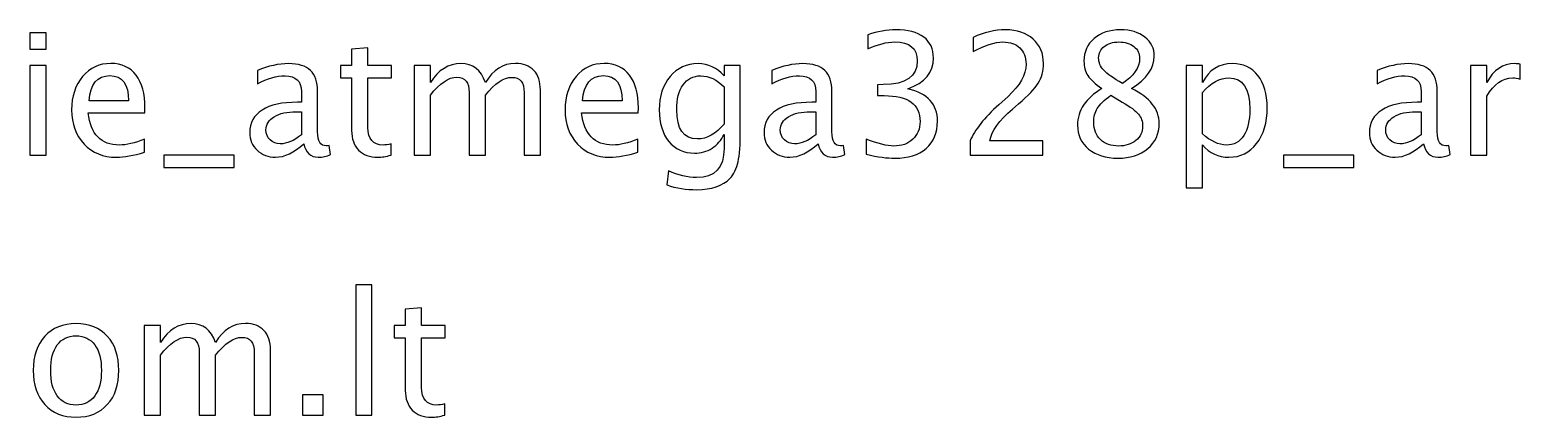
# Model space of a CAD drawing. Header units: centimetres. Extents: x -23.1 to 23.1, y -2.2 to 14.1.
# Drawn here: x 0.95 to 12.14, y 11.2 to 14.11 of the extents above; entities that cross this region are included whole.
import ezdxf

# ---------------------------------------------------------------- set-up
doc = ezdxf.new("R2010")
doc.units = ezdxf.units.CM
doc.header["$MEASUREMENT"] = 0
doc.layers.add('Layer 1', color=7, linetype='Continuous')

msp = doc.modelspace()

# ---------------------------------------------------------------- linework, layer by layer
at = {"layer": 'Layer 1'}
for points, knots in [([(7.22673, 13.17679), (7.22673, 13.17679), (7.22673, 13.29109), (7.22673, 13.29109), (7.22673, 13.29109), (7.31394, 13.25638), (7.38231, 13.23902), (7.43247, 13.23902), (7.43247, 13.23902), (7.49153, 13.23902), (7.53915, 13.25595), (7.57577, 13.29003), (7.57577, 13.29003), (7.61239, 13.32411), (7.63059, 13.36856), (7.63059, 13.42317), (7.63059, 13.42317), (7.63059, 13.55271), (7.54042, 13.61748), (7.36008, 13.61748), (7.36008, 13.61748), (7.36008, 13.61748), (7.31182, 13.61748), (7.31182, 13.61748), (7.31182, 13.61748), (7.31182, 13.61748), (7.31182, 13.6994), (7.31182, 13.6994), (7.31182, 13.6994), (7.31182, 13.6994), (7.35458, 13.70003), (7.35458, 13.70003), (7.35458, 13.70003), (7.52412, 13.70003), (7.609, 13.75972), (7.609, 13.87931), (7.609, 13.87931), (7.609, 13.97308), (7.5527, 14.02007), (7.4403, 14.02007), (7.4403, 14.02007), (7.37998, 14.02007), (7.31309, 14.00271), (7.23943, 13.968), (7.23943, 13.968), (7.23943, 13.968), (7.23943, 14.07468), (7.23943, 14.07468), (7.23943, 14.07468), (7.31161, 14.09923), (7.38125, 14.11151), (7.44813, 14.11151), (7.44813, 14.11151), (7.53915, 14.11151), (7.60921, 14.09331), (7.6579, 14.0569), (7.6579, 14.0569), (7.70658, 14.02071), (7.73092, 13.968), (7.73092, 13.899), (7.73092, 13.899), (7.73092, 13.79126), (7.66721, 13.71442), (7.53957, 13.6687), (7.53957, 13.6687), (7.68753, 13.6342), (7.7614, 13.55313), (7.7614, 13.42508), (7.7614, 13.42508), (7.7614, 13.33872), (7.73283, 13.27077), (7.67589, 13.22145), (7.67589, 13.22145), (7.61895, 13.17213), (7.54063, 13.14758), (7.44115, 13.14758), (7.44115, 13.14758), (7.38442, 13.14758), (7.31309, 13.15732), (7.22673, 13.17679)], [0, 0, 0, 0, 0.04761905, 0.04761905, 0.04761905, 0.04761905, 0.0952381, 0.0952381, 0.0952381, 0.0952381, 0.14285714, 0.14285714, 0.14285714, 0.14285714, 0.19047619, 0.19047619, 0.19047619, 0.19047619, 0.23809524, 0.23809524, 0.23809524, 0.23809524, 0.28571429, 0.28571429, 0.28571429, 0.28571429, 0.33333333, 0.33333333, 0.33333333, 0.33333333, 0.38095238, 0.38095238, 0.38095238, 0.38095238, 0.42857143, 0.42857143, 0.42857143, 0.42857143, 0.47619048, 0.47619048, 0.47619048, 0.47619048, 0.52380952, 0.52380952, 0.52380952, 0.52380952, 0.57142857, 0.57142857, 0.57142857, 0.57142857, 0.61904762, 0.61904762, 0.61904762, 0.61904762, 0.66666667, 0.66666667, 0.66666667, 0.66666667, 0.71428571, 0.71428571, 0.71428571, 0.71428571, 0.76190476, 0.76190476, 0.76190476, 0.76190476, 0.80952381, 0.80952381, 0.80952381, 0.80952381, 0.85714286, 0.85714286, 0.85714286, 0.85714286, 0.9047619, 0.9047619, 0.9047619, 0.9047619, 1, 1, 1, 1]), ([(8.00566, 13.17044), (8.00566, 13.17044), (8.00566, 13.27712), (8.00566, 13.27712), (8.00566, 13.27712), (8.04122, 13.36031), (8.11298, 13.45111), (8.22114, 13.54911), (8.22114, 13.54911), (8.22114, 13.54911), (8.29099, 13.61177), (8.29099, 13.61177), (8.29099, 13.61177), (8.38095, 13.69347), (8.42603, 13.77433), (8.42603, 13.85476), (8.42603, 13.85476), (8.42603, 13.90619), (8.41058, 13.94641), (8.37989, 13.97583), (8.37989, 13.97583), (8.3492, 14.00525), (8.30665, 14.02007), (8.25268, 14.02007), (8.25268, 14.02007), (8.1896, 14.02007), (8.11488, 13.99594), (8.02852, 13.94768), (8.02852, 13.94768), (8.02852, 13.94768), (8.02852, 14.05436), (8.02852, 14.05436), (8.02852, 14.05436), (8.11001, 14.09246), (8.19108, 14.11151), (8.27194, 14.11151), (8.27194, 14.11151), (8.35787, 14.11151), (8.42688, 14.08844), (8.47895, 14.04208), (8.47895, 14.04208), (8.53081, 13.99573), (8.55684, 13.93435), (8.55684, 13.85772), (8.55684, 13.85772), (8.55684, 13.80269), (8.54372, 13.75379), (8.51747, 13.71125), (8.51747, 13.71125), (8.49101, 13.66849), (8.44212, 13.61685), (8.37036, 13.55589), (8.37036, 13.55589), (8.37036, 13.55589), (8.32316, 13.51567), (8.32316, 13.51567), (8.32316, 13.51567), (8.22495, 13.43248), (8.16822, 13.3529), (8.15298, 13.27712), (8.15298, 13.27712), (8.15298, 13.27712), (8.55303, 13.27712), (8.55303, 13.27712), (8.55303, 13.27712), (8.55303, 13.27712), (8.55303, 13.17044), (8.55303, 13.17044), (8.55303, 13.17044), (8.55303, 13.17044), (8.00566, 13.17044), (8.00566, 13.17044)], [0, 0, 0, 0, 0.05263158, 0.05263158, 0.05263158, 0.05263158, 0.10526316, 0.10526316, 0.10526316, 0.10526316, 0.15789474, 0.15789474, 0.15789474, 0.15789474, 0.21052632, 0.21052632, 0.21052632, 0.21052632, 0.26315789, 0.26315789, 0.26315789, 0.26315789, 0.31578947, 0.31578947, 0.31578947, 0.31578947, 0.36842105, 0.36842105, 0.36842105, 0.36842105, 0.42105263, 0.42105263, 0.42105263, 0.42105263, 0.47368421, 0.47368421, 0.47368421, 0.47368421, 0.52631579, 0.52631579, 0.52631579, 0.52631579, 0.57894737, 0.57894737, 0.57894737, 0.57894737, 0.63157895, 0.63157895, 0.63157895, 0.63157895, 0.68421053, 0.68421053, 0.68421053, 0.68421053, 0.73684211, 0.73684211, 0.73684211, 0.73684211, 0.78947368, 0.78947368, 0.78947368, 0.78947368, 0.84210526, 0.84210526, 0.84210526, 0.84210526, 0.89473684, 0.89473684, 0.89473684, 0.89473684, 1, 1, 1, 1]), ([(8.99541, 13.67019), (8.94503, 13.70532), (8.9099, 13.73792), (8.89021, 13.76819), (8.89021, 13.76819), (8.87053, 13.79824), (8.86079, 13.83465), (8.86079, 13.8772), (8.86079, 13.8772), (8.86079, 13.94662), (8.88619, 14.00314), (8.93678, 14.04653), (8.93678, 14.04653), (8.98758, 14.08992), (9.05383, 14.11151), (9.13553, 14.11151), (9.13553, 14.11151), (9.21089, 14.11151), (9.27206, 14.0931), (9.31884, 14.05627), (9.31884, 14.05627), (9.36562, 14.01965), (9.38911, 13.97181), (9.38911, 13.91318), (9.38911, 13.91318), (9.38911, 13.82428), (9.33217, 13.74321), (9.21851, 13.67019), (9.21851, 13.67019), (9.35673, 13.60245), (9.42594, 13.51503), (9.42594, 13.40793), (9.42594, 13.40793), (9.42594, 13.33152), (9.39694, 13.26908), (9.33916, 13.22039), (9.33916, 13.22039), (9.28137, 13.17192), (9.20708, 13.14758), (9.11606, 13.14758), (9.11606, 13.14758), (9.02526, 13.14758), (8.95202, 13.17044), (8.89614, 13.21616), (8.89614, 13.21616), (8.84047, 13.26167), (8.81253, 13.32178), (8.81253, 13.39608), (8.81253, 13.39608), (8.81253, 13.50614), (8.87349, 13.59737), (8.99541, 13.67019)], [0, 0, 0, 0, 0.07142857, 0.07142857, 0.07142857, 0.07142857, 0.14285714, 0.14285714, 0.14285714, 0.14285714, 0.21428571, 0.21428571, 0.21428571, 0.21428571, 0.28571429, 0.28571429, 0.28571429, 0.28571429, 0.35714286, 0.35714286, 0.35714286, 0.35714286, 0.42857143, 0.42857143, 0.42857143, 0.42857143, 0.5, 0.5, 0.5, 0.5, 0.57142857, 0.57142857, 0.57142857, 0.57142857, 0.64285714, 0.64285714, 0.64285714, 0.64285714, 0.71428571, 0.71428571, 0.71428571, 0.71428571, 0.78571429, 0.78571429, 0.78571429, 0.78571429, 0.85714286, 0.85714286, 0.85714286, 0.85714286, 1, 1, 1, 1]), ([(0.94679, 13.96673), (0.94679, 13.96673), (0.94679, 14.08865), (0.94679, 14.08865), (0.94679, 14.08865), (0.94679, 14.08865), (1.06871, 14.08865), (1.06871, 14.08865), (1.06871, 14.08865), (1.06871, 14.08865), (1.06871, 13.96673), (1.06871, 13.96673), (1.06871, 13.96673), (1.06871, 13.96673), (0.94679, 13.96673), (0.94679, 13.96673)], [0, 0, 0, 0, 0.2, 0.2, 0.2, 0.2, 0.4, 0.4, 0.4, 0.4, 0.6, 0.6, 0.6, 0.6, 1, 1, 1, 1]), ([(9.15035, 13.7085), (9.23586, 13.76501), (9.27862, 13.82767), (9.27862, 13.89688), (9.27862, 13.89688), (9.27862, 13.93392), (9.26423, 13.96356), (9.23565, 13.9862), (9.23565, 13.9862), (9.20687, 14.00885), (9.1694, 14.02007), (9.12305, 14.02007), (9.12305, 14.02007), (9.07817, 14.02007), (9.04155, 14.00906), (9.0134, 13.98684), (9.0134, 13.98684), (8.98525, 13.96461), (8.97128, 13.93604), (8.97128, 13.90069), (8.97128, 13.90069), (8.97128, 13.8664), (8.98398, 13.8355), (9.00938, 13.80798), (9.00938, 13.80798), (9.03478, 13.78068), (9.08177, 13.74744), (9.15035, 13.7085)], [0, 0, 0, 0, 0.125, 0.125, 0.125, 0.125, 0.25, 0.25, 0.25, 0.25, 0.375, 0.375, 0.375, 0.375, 0.5, 0.5, 0.5, 0.5, 0.625, 0.625, 0.625, 0.625, 0.75, 0.75, 0.75, 0.75, 1, 1, 1, 1]), ([(3.65866, 13.17065), (3.62098, 13.16028), (3.58818, 13.1552), (3.56045, 13.1552), (3.56045, 13.1552), (3.49822, 13.1552), (3.44975, 13.17298), (3.41503, 13.20854), (3.41503, 13.20854), (3.38011, 13.2441), (3.36275, 13.29342), (3.36275, 13.35671), (3.36275, 13.35671), (3.36275, 13.35671), (3.36275, 13.7521), (3.36275, 13.7521), (3.36275, 13.7521), (3.36275, 13.7521), (3.27851, 13.7521), (3.27851, 13.7521), (3.27851, 13.7521), (3.27851, 13.7521), (3.27851, 13.84354), (3.27851, 13.84354), (3.27851, 13.84354), (3.27851, 13.84354), (3.36275, 13.84354), (3.36275, 13.84354), (3.36275, 13.84354), (3.36275, 13.84354), (3.36275, 13.96525), (3.36275, 13.96525), (3.36275, 13.96525), (3.36275, 13.96525), (3.48467, 13.97689), (3.48467, 13.97689), (3.48467, 13.97689), (3.48467, 13.97689), (3.48467, 13.84354), (3.48467, 13.84354), (3.48467, 13.84354), (3.48467, 13.84354), (3.6612, 13.84354), (3.6612, 13.84354), (3.6612, 13.84354), (3.6612, 13.84354), (3.6612, 13.7521), (3.6612, 13.7521), (3.6612, 13.7521), (3.6612, 13.7521), (3.48467, 13.7521), (3.48467, 13.7521), (3.48467, 13.7521), (3.48467, 13.7521), (3.48467, 13.37872), (3.48467, 13.37872), (3.48467, 13.37872), (3.48467, 13.29067), (3.52298, 13.24664), (3.59939, 13.24664), (3.59939, 13.24664), (3.61569, 13.24664), (3.63538, 13.24939), (3.65866, 13.25468), (3.65866, 13.25468), (3.65866, 13.25468), (3.65866, 13.17065), (3.65866, 13.17065)], [0, 0, 0, 0, 0.05555556, 0.05555556, 0.05555556, 0.05555556, 0.11111111, 0.11111111, 0.11111111, 0.11111111, 0.16666667, 0.16666667, 0.16666667, 0.16666667, 0.22222222, 0.22222222, 0.22222222, 0.22222222, 0.27777778, 0.27777778, 0.27777778, 0.27777778, 0.33333333, 0.33333333, 0.33333333, 0.33333333, 0.38888889, 0.38888889, 0.38888889, 0.38888889, 0.44444444, 0.44444444, 0.44444444, 0.44444444, 0.5, 0.5, 0.5, 0.5, 0.55555556, 0.55555556, 0.55555556, 0.55555556, 0.61111111, 0.61111111, 0.61111111, 0.61111111, 0.66666667, 0.66666667, 0.66666667, 0.66666667, 0.72222222, 0.72222222, 0.72222222, 0.72222222, 0.77777778, 0.77777778, 0.77777778, 0.77777778, 0.83333333, 0.83333333, 0.83333333, 0.83333333, 0.88888889, 0.88888889, 0.88888889, 0.88888889, 1, 1, 1, 1]), ([(0.94679, 13.17044), (0.94679, 13.17044), (0.94679, 13.84354), (0.94679, 13.84354), (0.94679, 13.84354), (0.94679, 13.84354), (1.06871, 13.84354), (1.06871, 13.84354), (1.06871, 13.84354), (1.06871, 13.84354), (1.06871, 13.17044), (1.06871, 13.17044), (1.06871, 13.17044), (1.06871, 13.17044), (0.94679, 13.17044), (0.94679, 13.17044)], [0, 0, 0, 0, 0.2, 0.2, 0.2, 0.2, 0.4, 0.4, 0.4, 0.4, 0.6, 0.6, 0.6, 0.6, 1, 1, 1, 1]), ([(1.80785, 13.19203), (1.72594, 13.16748), (1.65587, 13.1552), (1.59745, 13.1552), (1.59745, 13.1552), (1.49776, 13.1552), (1.41669, 13.18822), (1.35425, 13.25405), (1.35425, 13.25405), (1.29181, 13.31988), (1.26048, 13.40518), (1.26048, 13.51017), (1.26048, 13.51017), (1.26048, 13.61198), (1.288, 13.69559), (1.34324, 13.76099), (1.34324, 13.76099), (1.39849, 13.82618), (1.46918, 13.85878), (1.55533, 13.85878), (1.55533, 13.85878), (1.63682, 13.85878), (1.6999, 13.82978), (1.74435, 13.77179), (1.74435, 13.77179), (1.7888, 13.71379), (1.81103, 13.63166), (1.81103, 13.52519), (1.81103, 13.52519), (1.81103, 13.52519), (1.81039, 13.48794), (1.81039, 13.48794), (1.81039, 13.48794), (1.81039, 13.48794), (1.38494, 13.48794), (1.38494, 13.48794), (1.38494, 13.48794), (1.40272, 13.32707), (1.48125, 13.24664), (1.62031, 13.24664), (1.62031, 13.24664), (1.67133, 13.24664), (1.73377, 13.26103), (1.80785, 13.28982), (1.80785, 13.28982), (1.80785, 13.28982), (1.80785, 13.19203), (1.80785, 13.19203)], [0, 0, 0, 0, 0.07692308, 0.07692308, 0.07692308, 0.07692308, 0.15384615, 0.15384615, 0.15384615, 0.15384615, 0.23076923, 0.23076923, 0.23076923, 0.23076923, 0.30769231, 0.30769231, 0.30769231, 0.30769231, 0.38461538, 0.38461538, 0.38461538, 0.38461538, 0.46153846, 0.46153846, 0.46153846, 0.46153846, 0.53846154, 0.53846154, 0.53846154, 0.53846154, 0.61538462, 0.61538462, 0.61538462, 0.61538462, 0.69230769, 0.69230769, 0.69230769, 0.69230769, 0.76923077, 0.76923077, 0.76923077, 0.76923077, 0.84615385, 0.84615385, 0.84615385, 0.84615385, 1, 1, 1, 1]), ([(1.39129, 13.57938), (1.39129, 13.57938), (1.68847, 13.57938), (1.68847, 13.57938), (1.68847, 13.57938), (1.68847, 13.70469), (1.64169, 13.76734), (1.54835, 13.76734), (1.54835, 13.76734), (1.45437, 13.76734), (1.40209, 13.70469), (1.39129, 13.57938)], [0, 0, 0, 0, 0.25, 0.25, 0.25, 0.25, 0.5, 0.5, 0.5, 0.5, 1, 1, 1, 1]), ([(3.00334, 13.25617), (2.93011, 13.18886), (2.85962, 13.1552), (2.79189, 13.1552), (2.79189, 13.1552), (2.73622, 13.1552), (2.68986, 13.17256), (2.65325, 13.20748), (2.65325, 13.20748), (2.61642, 13.24241), (2.598, 13.28643), (2.598, 13.33956), (2.598, 13.33956), (2.598, 13.41301), (2.6289, 13.46953), (2.69071, 13.5089), (2.69071, 13.5089), (2.75252, 13.54827), (2.84121, 13.56795), (2.95678, 13.56795), (2.95678, 13.56795), (2.95678, 13.56795), (2.98535, 13.56795), (2.98535, 13.56795), (2.98535, 13.56795), (2.98535, 13.56795), (2.98535, 13.64902), (2.98535, 13.64902), (2.98535, 13.64902), (2.98535, 13.72712), (2.94471, 13.76607), (2.86322, 13.76607), (2.86322, 13.76607), (2.80014, 13.76607), (2.73114, 13.74617), (2.65642, 13.70638), (2.65642, 13.70638), (2.65642, 13.70638), (2.65642, 13.80671), (2.65642, 13.80671), (2.65642, 13.80671), (2.73855, 13.84058), (2.81602, 13.85751), (2.88862, 13.85751), (2.88862, 13.85751), (2.96334, 13.85751), (3.01858, 13.84058), (3.05393, 13.8065), (3.05393, 13.8065), (3.08949, 13.77242), (3.10727, 13.71993), (3.10727, 13.64902), (3.10727, 13.64902), (3.10727, 13.64902), (3.10727, 13.34485), (3.10727, 13.34485), (3.10727, 13.34485), (3.10727, 13.27522), (3.12865, 13.24029), (3.17162, 13.24029), (3.17162, 13.24029), (3.17691, 13.24029), (3.18474, 13.24114), (3.19511, 13.24283), (3.19511, 13.24283), (3.19511, 13.24283), (3.20379, 13.1751), (3.20379, 13.1751), (3.20379, 13.1751), (3.17606, 13.16176), (3.14558, 13.1552), (3.11214, 13.1552), (3.11214, 13.1552), (3.0552, 13.1552), (3.01901, 13.18886), (3.00334, 13.25617)], [0, 0, 0, 0, 0.05, 0.05, 0.05, 0.05, 0.1, 0.1, 0.1, 0.1, 0.15, 0.15, 0.15, 0.15, 0.2, 0.2, 0.2, 0.2, 0.25, 0.25, 0.25, 0.25, 0.3, 0.3, 0.3, 0.3, 0.35, 0.35, 0.35, 0.35, 0.4, 0.4, 0.4, 0.4, 0.45, 0.45, 0.45, 0.45, 0.5, 0.5, 0.5, 0.5, 0.55, 0.55, 0.55, 0.55, 0.6, 0.6, 0.6, 0.6, 0.65, 0.65, 0.65, 0.65, 0.7, 0.7, 0.7, 0.7, 0.75, 0.75, 0.75, 0.75, 0.8, 0.8, 0.8, 0.8, 0.85, 0.85, 0.85, 0.85, 0.9, 0.9, 0.9, 0.9, 1, 1, 1, 1]), ([(3.83265, 13.17044), (3.83265, 13.17044), (3.83265, 13.84354), (3.83265, 13.84354), (3.83265, 13.84354), (3.83265, 13.84354), (3.95457, 13.84354), (3.95457, 13.84354), (3.95457, 13.84354), (3.95457, 13.84354), (3.95457, 13.71633), (3.95457, 13.71633), (3.95457, 13.71633), (4.01405, 13.81052), (4.09025, 13.85751), (4.18359, 13.85751), (4.18359, 13.85751), (4.27355, 13.85751), (4.33472, 13.81052), (4.36732, 13.71633), (4.36732, 13.71633), (4.42511, 13.81137), (4.50046, 13.85878), (4.59296, 13.85878), (4.59296, 13.85878), (4.65201, 13.85878), (4.69794, 13.84142), (4.73075, 13.8065), (4.73075, 13.8065), (4.76356, 13.77157), (4.78007, 13.72268), (4.78007, 13.65981), (4.78007, 13.65981), (4.78007, 13.65981), (4.78007, 13.17044), (4.78007, 13.17044), (4.78007, 13.17044), (4.78007, 13.17044), (4.65815, 13.17044), (4.65815, 13.17044), (4.65815, 13.17044), (4.65815, 13.17044), (4.65815, 13.63971), (4.65815, 13.63971), (4.65815, 13.63971), (4.65815, 13.71633), (4.62767, 13.75464), (4.56671, 13.75464), (4.56671, 13.75464), (4.50342, 13.75464), (4.43696, 13.70998), (4.36732, 13.62044), (4.36732, 13.62044), (4.36732, 13.62044), (4.36732, 13.17044), (4.36732, 13.17044), (4.36732, 13.17044), (4.36732, 13.17044), (4.2454, 13.17044), (4.2454, 13.17044), (4.2454, 13.17044), (4.2454, 13.17044), (4.2454, 13.64013), (4.2454, 13.64013), (4.2454, 13.64013), (4.2454, 13.71739), (4.2145, 13.75591), (4.15248, 13.75591), (4.15248, 13.75591), (4.09088, 13.75591), (4.02484, 13.71104), (3.95457, 13.62108), (3.95457, 13.62108), (3.95457, 13.62108), (3.95457, 13.17044), (3.95457, 13.17044), (3.95457, 13.17044), (3.95457, 13.17044), (3.83265, 13.17044), (3.83265, 13.17044)], [0, 0, 0, 0, 0.04761905, 0.04761905, 0.04761905, 0.04761905, 0.0952381, 0.0952381, 0.0952381, 0.0952381, 0.14285714, 0.14285714, 0.14285714, 0.14285714, 0.19047619, 0.19047619, 0.19047619, 0.19047619, 0.23809524, 0.23809524, 0.23809524, 0.23809524, 0.28571429, 0.28571429, 0.28571429, 0.28571429, 0.33333333, 0.33333333, 0.33333333, 0.33333333, 0.38095238, 0.38095238, 0.38095238, 0.38095238, 0.42857143, 0.42857143, 0.42857143, 0.42857143, 0.47619048, 0.47619048, 0.47619048, 0.47619048, 0.52380952, 0.52380952, 0.52380952, 0.52380952, 0.57142857, 0.57142857, 0.57142857, 0.57142857, 0.61904762, 0.61904762, 0.61904762, 0.61904762, 0.66666667, 0.66666667, 0.66666667, 0.66666667, 0.71428571, 0.71428571, 0.71428571, 0.71428571, 0.76190476, 0.76190476, 0.76190476, 0.76190476, 0.80952381, 0.80952381, 0.80952381, 0.80952381, 0.85714286, 0.85714286, 0.85714286, 0.85714286, 0.9047619, 0.9047619, 0.9047619, 0.9047619, 1, 1, 1, 1]), ([(5.51244, 13.19203), (5.43053, 13.16748), (5.36046, 13.1552), (5.30204, 13.1552), (5.30204, 13.1552), (5.20235, 13.1552), (5.12128, 13.18822), (5.05884, 13.25405), (5.05884, 13.25405), (4.9964, 13.31988), (4.96507, 13.40518), (4.96507, 13.51017), (4.96507, 13.51017), (4.96507, 13.61198), (4.99259, 13.69559), (5.04783, 13.76099), (5.04783, 13.76099), (5.10308, 13.82618), (5.17377, 13.85878), (5.25992, 13.85878), (5.25992, 13.85878), (5.34141, 13.85878), (5.40449, 13.82978), (5.44894, 13.77179), (5.44894, 13.77179), (5.49339, 13.71379), (5.51562, 13.63166), (5.51562, 13.52519), (5.51562, 13.52519), (5.51562, 13.52519), (5.51498, 13.48794), (5.51498, 13.48794), (5.51498, 13.48794), (5.51498, 13.48794), (5.08953, 13.48794), (5.08953, 13.48794), (5.08953, 13.48794), (5.10731, 13.32707), (5.18584, 13.24664), (5.3249, 13.24664), (5.3249, 13.24664), (5.37592, 13.24664), (5.43836, 13.26103), (5.51244, 13.28982), (5.51244, 13.28982), (5.51244, 13.28982), (5.51244, 13.19203), (5.51244, 13.19203)], [0, 0, 0, 0, 0.07692308, 0.07692308, 0.07692308, 0.07692308, 0.15384615, 0.15384615, 0.15384615, 0.15384615, 0.23076923, 0.23076923, 0.23076923, 0.23076923, 0.30769231, 0.30769231, 0.30769231, 0.30769231, 0.38461538, 0.38461538, 0.38461538, 0.38461538, 0.46153846, 0.46153846, 0.46153846, 0.46153846, 0.53846154, 0.53846154, 0.53846154, 0.53846154, 0.61538462, 0.61538462, 0.61538462, 0.61538462, 0.69230769, 0.69230769, 0.69230769, 0.69230769, 0.76923077, 0.76923077, 0.76923077, 0.76923077, 0.84615385, 0.84615385, 0.84615385, 0.84615385, 1, 1, 1, 1]), ([(5.09588, 13.57938), (5.09588, 13.57938), (5.39306, 13.57938), (5.39306, 13.57938), (5.39306, 13.57938), (5.39306, 13.70469), (5.34628, 13.76734), (5.25294, 13.76734), (5.25294, 13.76734), (5.15896, 13.76734), (5.10668, 13.70469), (5.09588, 13.57938)], [0, 0, 0, 0, 0.25, 0.25, 0.25, 0.25, 0.5, 0.5, 0.5, 0.5, 1, 1, 1, 1]), ([(5.72855, 12.94692), (5.72855, 12.94692), (5.74294, 13.05233), (5.74294, 13.05233), (5.74294, 13.05233), (5.81364, 13.01931), (5.8837, 13.0028), (5.95292, 13.0028), (5.95292, 13.0028), (6.09029, 13.0028), (6.15908, 13.07561), (6.15908, 13.22103), (6.15908, 13.22103), (6.15908, 13.22103), (6.15908, 13.32686), (6.15908, 13.32686), (6.15908, 13.32686), (6.13791, 13.2822), (6.10786, 13.2477), (6.0687, 13.22293), (6.0687, 13.22293), (6.02954, 13.19817), (5.98594, 13.18568), (5.93789, 13.18568), (5.93789, 13.18568), (5.8564, 13.18568), (5.79184, 13.21489), (5.74421, 13.27331), (5.74421, 13.27331), (5.69659, 13.33173), (5.67267, 13.41089), (5.67267, 13.5108), (5.67267, 13.5108), (5.67267, 13.61304), (5.69976, 13.69643), (5.75395, 13.76099), (5.75395, 13.76099), (5.80835, 13.82534), (5.87841, 13.85751), (5.96456, 13.85751), (5.96456, 13.85751), (6.03991, 13.85751), (6.10489, 13.82703), (6.15908, 13.76586), (6.15908, 13.76586), (6.15908, 13.76586), (6.15908, 13.84354), (6.15908, 13.84354), (6.15908, 13.84354), (6.15908, 13.84354), (6.281, 13.84354), (6.281, 13.84354), (6.281, 13.84354), (6.281, 13.84354), (6.281, 13.35417), (6.281, 13.35417), (6.281, 13.35417), (6.281, 13.24897), (6.2755, 13.17108), (6.26449, 13.12049), (6.26449, 13.12049), (6.2537, 13.0699), (6.23295, 13.02841), (6.2029, 12.99624), (6.2029, 12.99624), (6.14956, 12.93972), (6.06616, 12.91136), (5.95292, 12.91136), (5.95292, 12.91136), (5.87524, 12.91136), (5.80052, 12.92321), (5.72855, 12.94692)], [0, 0, 0, 0, 0.05263158, 0.05263158, 0.05263158, 0.05263158, 0.10526316, 0.10526316, 0.10526316, 0.10526316, 0.15789474, 0.15789474, 0.15789474, 0.15789474, 0.21052632, 0.21052632, 0.21052632, 0.21052632, 0.26315789, 0.26315789, 0.26315789, 0.26315789, 0.31578947, 0.31578947, 0.31578947, 0.31578947, 0.36842105, 0.36842105, 0.36842105, 0.36842105, 0.42105263, 0.42105263, 0.42105263, 0.42105263, 0.47368421, 0.47368421, 0.47368421, 0.47368421, 0.52631579, 0.52631579, 0.52631579, 0.52631579, 0.57894737, 0.57894737, 0.57894737, 0.57894737, 0.63157895, 0.63157895, 0.63157895, 0.63157895, 0.68421053, 0.68421053, 0.68421053, 0.68421053, 0.73684211, 0.73684211, 0.73684211, 0.73684211, 0.78947368, 0.78947368, 0.78947368, 0.78947368, 0.84210526, 0.84210526, 0.84210526, 0.84210526, 0.89473684, 0.89473684, 0.89473684, 0.89473684, 1, 1, 1, 1]), ([(6.15908, 13.40327), (6.15908, 13.40327), (6.15908, 13.68246), (6.15908, 13.68246), (6.15908, 13.68246), (6.10532, 13.73813), (6.04669, 13.76607), (5.9834, 13.76607), (5.9834, 13.76607), (5.92709, 13.76607), (5.88307, 13.74363), (5.85132, 13.69855), (5.85132, 13.69855), (5.81936, 13.65368), (5.80348, 13.59123), (5.80348, 13.51165), (5.80348, 13.51165), (5.80348, 13.36539), (5.85534, 13.29236), (5.95927, 13.29236), (5.95927, 13.29236), (6.02996, 13.29236), (6.09664, 13.3294), (6.15908, 13.40327)], [0, 0, 0, 0, 0.14285714, 0.14285714, 0.14285714, 0.14285714, 0.28571429, 0.28571429, 0.28571429, 0.28571429, 0.42857143, 0.42857143, 0.42857143, 0.42857143, 0.57142857, 0.57142857, 0.57142857, 0.57142857, 0.71428571, 0.71428571, 0.71428571, 0.71428571, 1, 1, 1, 1]), ([(6.86478, 13.25617), (6.79155, 13.18886), (6.72106, 13.1552), (6.65333, 13.1552), (6.65333, 13.1552), (6.59766, 13.1552), (6.5513, 13.17256), (6.51469, 13.20748), (6.51469, 13.20748), (6.47786, 13.24241), (6.45944, 13.28643), (6.45944, 13.33956), (6.45944, 13.33956), (6.45944, 13.41301), (6.49034, 13.46953), (6.55215, 13.5089), (6.55215, 13.5089), (6.61396, 13.54827), (6.70265, 13.56795), (6.81822, 13.56795), (6.81822, 13.56795), (6.81822, 13.56795), (6.84679, 13.56795), (6.84679, 13.56795), (6.84679, 13.56795), (6.84679, 13.56795), (6.84679, 13.64902), (6.84679, 13.64902), (6.84679, 13.64902), (6.84679, 13.72712), (6.80615, 13.76607), (6.72466, 13.76607), (6.72466, 13.76607), (6.66158, 13.76607), (6.59258, 13.74617), (6.51786, 13.70638), (6.51786, 13.70638), (6.51786, 13.70638), (6.51786, 13.80671), (6.51786, 13.80671), (6.51786, 13.80671), (6.59999, 13.84058), (6.67746, 13.85751), (6.75006, 13.85751), (6.75006, 13.85751), (6.82478, 13.85751), (6.88002, 13.84058), (6.91537, 13.8065), (6.91537, 13.8065), (6.95093, 13.77242), (6.96871, 13.71993), (6.96871, 13.64902), (6.96871, 13.64902), (6.96871, 13.64902), (6.96871, 13.34485), (6.96871, 13.34485), (6.96871, 13.34485), (6.96871, 13.27522), (6.99009, 13.24029), (7.03306, 13.24029), (7.03306, 13.24029), (7.03835, 13.24029), (7.04618, 13.24114), (7.05655, 13.24283), (7.05655, 13.24283), (7.05655, 13.24283), (7.06523, 13.1751), (7.06523, 13.1751), (7.06523, 13.1751), (7.0375, 13.16176), (7.00702, 13.1552), (6.97358, 13.1552), (6.97358, 13.1552), (6.91664, 13.1552), (6.88045, 13.18886), (6.86478, 13.25617)], [0, 0, 0, 0, 0.05, 0.05, 0.05, 0.05, 0.1, 0.1, 0.1, 0.1, 0.15, 0.15, 0.15, 0.15, 0.2, 0.2, 0.2, 0.2, 0.25, 0.25, 0.25, 0.25, 0.3, 0.3, 0.3, 0.3, 0.35, 0.35, 0.35, 0.35, 0.4, 0.4, 0.4, 0.4, 0.45, 0.45, 0.45, 0.45, 0.5, 0.5, 0.5, 0.5, 0.55, 0.55, 0.55, 0.55, 0.6, 0.6, 0.6, 0.6, 0.65, 0.65, 0.65, 0.65, 0.7, 0.7, 0.7, 0.7, 0.75, 0.75, 0.75, 0.75, 0.8, 0.8, 0.8, 0.8, 0.85, 0.85, 0.85, 0.85, 0.9, 0.9, 0.9, 0.9, 1, 1, 1, 1]), ([(9.62829, 12.92533), (9.62829, 12.92533), (9.62829, 13.84354), (9.62829, 13.84354), (9.62829, 13.84354), (9.62829, 13.84354), (9.75021, 13.84354), (9.75021, 13.84354), (9.75021, 13.84354), (9.75021, 13.84354), (9.75021, 13.71633), (9.75021, 13.71633), (9.75021, 13.71633), (9.80016, 13.81052), (9.87531, 13.85751), (9.97542, 13.85751), (9.97542, 13.85751), (10.05649, 13.85751), (10.1202, 13.82809), (10.16677, 13.76903), (10.16677, 13.76903), (10.21334, 13.70998), (10.23662, 13.62933), (10.23662, 13.5271), (10.23662, 13.5271), (10.23662, 13.41576), (10.21016, 13.3258), (10.15746, 13.25765), (10.15746, 13.25765), (10.10475, 13.18928), (10.03533, 13.1552), (9.94939, 13.1552), (9.94939, 13.1552), (9.86959, 13.1552), (9.80313, 13.18568), (9.75021, 13.24685), (9.75021, 13.24685), (9.75021, 13.24685), (9.75021, 12.92533), (9.75021, 12.92533), (9.75021, 12.92533), (9.75021, 12.92533), (9.62829, 12.92533), (9.62829, 12.92533)], [0, 0, 0, 0, 0.08333333, 0.08333333, 0.08333333, 0.08333333, 0.16666667, 0.16666667, 0.16666667, 0.16666667, 0.25, 0.25, 0.25, 0.25, 0.33333333, 0.33333333, 0.33333333, 0.33333333, 0.41666667, 0.41666667, 0.41666667, 0.41666667, 0.5, 0.5, 0.5, 0.5, 0.58333333, 0.58333333, 0.58333333, 0.58333333, 0.66666667, 0.66666667, 0.66666667, 0.66666667, 0.75, 0.75, 0.75, 0.75, 0.83333333, 0.83333333, 0.83333333, 0.83333333, 1, 1, 1, 1]), ([(11.40946, 13.25617), (11.33623, 13.18886), (11.26574, 13.1552), (11.19801, 13.1552), (11.19801, 13.1552), (11.14234, 13.1552), (11.09598, 13.17256), (11.05937, 13.20748), (11.05937, 13.20748), (11.02254, 13.24241), (11.00412, 13.28643), (11.00412, 13.33956), (11.00412, 13.33956), (11.00412, 13.41301), (11.03502, 13.46953), (11.09683, 13.5089), (11.09683, 13.5089), (11.15864, 13.54827), (11.24733, 13.56795), (11.3629, 13.56795), (11.3629, 13.56795), (11.3629, 13.56795), (11.39147, 13.56795), (11.39147, 13.56795), (11.39147, 13.56795), (11.39147, 13.56795), (11.39147, 13.64902), (11.39147, 13.64902), (11.39147, 13.64902), (11.39147, 13.72712), (11.35083, 13.76607), (11.26934, 13.76607), (11.26934, 13.76607), (11.20626, 13.76607), (11.13726, 13.74617), (11.06254, 13.70638), (11.06254, 13.70638), (11.06254, 13.70638), (11.06254, 13.80671), (11.06254, 13.80671), (11.06254, 13.80671), (11.14467, 13.84058), (11.22214, 13.85751), (11.29474, 13.85751), (11.29474, 13.85751), (11.36946, 13.85751), (11.4247, 13.84058), (11.46005, 13.8065), (11.46005, 13.8065), (11.49561, 13.77242), (11.51339, 13.71993), (11.51339, 13.64902), (11.51339, 13.64902), (11.51339, 13.64902), (11.51339, 13.34485), (11.51339, 13.34485), (11.51339, 13.34485), (11.51339, 13.27522), (11.53477, 13.24029), (11.57774, 13.24029), (11.57774, 13.24029), (11.58303, 13.24029), (11.59086, 13.24114), (11.60123, 13.24283), (11.60123, 13.24283), (11.60123, 13.24283), (11.60991, 13.1751), (11.60991, 13.1751), (11.60991, 13.1751), (11.58218, 13.16176), (11.5517, 13.1552), (11.51826, 13.1552), (11.51826, 13.1552), (11.46132, 13.1552), (11.42513, 13.18886), (11.40946, 13.25617)], [0, 0, 0, 0, 0.05, 0.05, 0.05, 0.05, 0.1, 0.1, 0.1, 0.1, 0.15, 0.15, 0.15, 0.15, 0.2, 0.2, 0.2, 0.2, 0.25, 0.25, 0.25, 0.25, 0.3, 0.3, 0.3, 0.3, 0.35, 0.35, 0.35, 0.35, 0.4, 0.4, 0.4, 0.4, 0.45, 0.45, 0.45, 0.45, 0.5, 0.5, 0.5, 0.5, 0.55, 0.55, 0.55, 0.55, 0.6, 0.6, 0.6, 0.6, 0.65, 0.65, 0.65, 0.65, 0.7, 0.7, 0.7, 0.7, 0.75, 0.75, 0.75, 0.75, 0.8, 0.8, 0.8, 0.8, 0.85, 0.85, 0.85, 0.85, 0.9, 0.9, 0.9, 0.9, 1, 1, 1, 1]), ([(11.76379, 13.17044), (11.76379, 13.17044), (11.76379, 13.84354), (11.76379, 13.84354), (11.76379, 13.84354), (11.76379, 13.84354), (11.88571, 13.84354), (11.88571, 13.84354), (11.88571, 13.84354), (11.88571, 13.84354), (11.88571, 13.71633), (11.88571, 13.71633), (11.88571, 13.71633), (11.93418, 13.81052), (12.00446, 13.85751), (12.09674, 13.85751), (12.09674, 13.85751), (12.10923, 13.85751), (12.12235, 13.85645), (12.1359, 13.85434), (12.1359, 13.85434), (12.1359, 13.85434), (12.1359, 13.74025), (12.1359, 13.74025), (12.1359, 13.74025), (12.11473, 13.74723), (12.09611, 13.75083), (12.08002, 13.75083), (12.08002, 13.75083), (12.00255, 13.75083), (11.93778, 13.70511), (11.88571, 13.61346), (11.88571, 13.61346), (11.88571, 13.61346), (11.88571, 13.17044), (11.88571, 13.17044), (11.88571, 13.17044), (11.88571, 13.17044), (11.76379, 13.17044), (11.76379, 13.17044)], [0, 0, 0, 0, 0.09090909, 0.09090909, 0.09090909, 0.09090909, 0.18181818, 0.18181818, 0.18181818, 0.18181818, 0.27272727, 0.27272727, 0.27272727, 0.27272727, 0.36363636, 0.36363636, 0.36363636, 0.36363636, 0.45454545, 0.45454545, 0.45454545, 0.45454545, 0.54545455, 0.54545455, 0.54545455, 0.54545455, 0.63636364, 0.63636364, 0.63636364, 0.63636364, 0.72727273, 0.72727273, 0.72727273, 0.72727273, 0.81818182, 0.81818182, 0.81818182, 0.81818182, 1, 1, 1, 1]), ([(9.75021, 13.33088), (9.81308, 13.27479), (9.87298, 13.24664), (9.92992, 13.24664), (9.92992, 13.24664), (9.98601, 13.24664), (10.0294, 13.27014), (10.05988, 13.31691), (10.05988, 13.31691), (10.09057, 13.36369), (10.10581, 13.42952), (10.10581, 13.51461), (10.10581, 13.51461), (10.10581, 13.67209), (10.05374, 13.75083), (9.9496, 13.75083), (9.9496, 13.75083), (9.88144, 13.75083), (9.81498, 13.714), (9.75021, 13.64013), (9.75021, 13.64013), (9.75021, 13.64013), (9.75021, 13.33088), (9.75021, 13.33088)], [0, 0, 0, 0, 0.14285714, 0.14285714, 0.14285714, 0.14285714, 0.28571429, 0.28571429, 0.28571429, 0.28571429, 0.42857143, 0.42857143, 0.42857143, 0.42857143, 0.57142857, 0.57142857, 0.57142857, 0.57142857, 0.71428571, 0.71428571, 0.71428571, 0.71428571, 1, 1, 1, 1]), ([(9.06187, 13.62066), (9.01234, 13.58256), (8.97869, 13.54932), (8.96091, 13.52096), (8.96091, 13.52096), (8.94334, 13.4926), (8.93445, 13.45746), (8.93445, 13.41513), (8.93445, 13.41513), (8.93445, 13.36263), (8.95138, 13.32009), (8.98546, 13.2877), (8.98546, 13.2877), (9.01954, 13.25532), (9.0642, 13.23902), (9.11987, 13.23902), (9.11987, 13.23902), (9.17342, 13.23902), (9.21703, 13.25278), (9.25068, 13.28051), (9.25068, 13.28051), (9.28455, 13.30824), (9.30148, 13.34422), (9.30148, 13.38846), (9.30148, 13.38846), (9.30148, 13.42402), (9.29111, 13.45429), (9.27015, 13.47884), (9.27015, 13.47884), (9.2492, 13.50339), (9.20877, 13.53345), (9.14887, 13.56901), (9.14887, 13.56901), (9.14887, 13.56901), (9.06187, 13.62066), (9.06187, 13.62066)], [0, 0, 0, 0, 0.1, 0.1, 0.1, 0.1, 0.2, 0.2, 0.2, 0.2, 0.3, 0.3, 0.3, 0.3, 0.4, 0.4, 0.4, 0.4, 0.5, 0.5, 0.5, 0.5, 0.6, 0.6, 0.6, 0.6, 0.7, 0.7, 0.7, 0.7, 0.8, 0.8, 0.8, 0.8, 1, 1, 1, 1]), ([(2.98535, 13.32263), (2.98535, 13.32263), (2.98535, 13.49556), (2.98535, 13.49556), (2.98535, 13.49556), (2.98535, 13.49556), (2.94619, 13.49683), (2.94619, 13.49683), (2.94619, 13.49683), (2.87846, 13.49683), (2.82385, 13.48434), (2.78215, 13.45937), (2.78215, 13.45937), (2.74066, 13.43418), (2.71992, 13.40095), (2.71992, 13.35946), (2.71992, 13.35946), (2.71992, 13.33046), (2.73029, 13.30591), (2.75082, 13.2858), (2.75082, 13.2858), (2.77157, 13.26569), (2.79676, 13.25553), (2.8266, 13.25553), (2.8266, 13.25553), (2.8774, 13.25553), (2.93032, 13.27797), (2.98535, 13.32263)], [0, 0, 0, 0, 0.125, 0.125, 0.125, 0.125, 0.25, 0.25, 0.25, 0.25, 0.375, 0.375, 0.375, 0.375, 0.5, 0.5, 0.5, 0.5, 0.625, 0.625, 0.625, 0.625, 0.75, 0.75, 0.75, 0.75, 1, 1, 1, 1]), ([(6.84679, 13.32263), (6.84679, 13.32263), (6.84679, 13.49556), (6.84679, 13.49556), (6.84679, 13.49556), (6.84679, 13.49556), (6.80763, 13.49683), (6.80763, 13.49683), (6.80763, 13.49683), (6.7399, 13.49683), (6.68529, 13.48434), (6.64359, 13.45937), (6.64359, 13.45937), (6.6021, 13.43418), (6.58136, 13.40095), (6.58136, 13.35946), (6.58136, 13.35946), (6.58136, 13.33046), (6.59173, 13.30591), (6.61226, 13.2858), (6.61226, 13.2858), (6.63301, 13.26569), (6.6582, 13.25553), (6.68804, 13.25553), (6.68804, 13.25553), (6.73884, 13.25553), (6.79176, 13.27797), (6.84679, 13.32263)], [0, 0, 0, 0, 0.125, 0.125, 0.125, 0.125, 0.25, 0.25, 0.25, 0.25, 0.375, 0.375, 0.375, 0.375, 0.5, 0.5, 0.5, 0.5, 0.625, 0.625, 0.625, 0.625, 0.75, 0.75, 0.75, 0.75, 1, 1, 1, 1]), ([(11.39147, 13.32263), (11.39147, 13.32263), (11.39147, 13.49556), (11.39147, 13.49556), (11.39147, 13.49556), (11.39147, 13.49556), (11.35231, 13.49683), (11.35231, 13.49683), (11.35231, 13.49683), (11.28458, 13.49683), (11.22997, 13.48434), (11.18827, 13.45937), (11.18827, 13.45937), (11.14678, 13.43418), (11.12604, 13.40095), (11.12604, 13.35946), (11.12604, 13.35946), (11.12604, 13.33046), (11.13641, 13.30591), (11.15694, 13.2858), (11.15694, 13.2858), (11.17769, 13.26569), (11.20288, 13.25553), (11.23272, 13.25553), (11.23272, 13.25553), (11.28352, 13.25553), (11.33644, 13.27797), (11.39147, 13.32263)], [0, 0, 0, 0, 0.125, 0.125, 0.125, 0.125, 0.25, 0.25, 0.25, 0.25, 0.375, 0.375, 0.375, 0.375, 0.5, 0.5, 0.5, 0.5, 0.625, 0.625, 0.625, 0.625, 0.75, 0.75, 0.75, 0.75, 1, 1, 1, 1]), ([(1.95284, 13.079), (1.95284, 13.079), (1.95284, 13.17044), (1.95284, 13.17044), (1.95284, 13.17044), (1.95284, 13.17044), (2.48116, 13.17044), (2.48116, 13.17044), (2.48116, 13.17044), (2.48116, 13.17044), (2.48116, 13.079), (2.48116, 13.079), (2.48116, 13.079), (2.48116, 13.079), (1.95284, 13.079), (1.95284, 13.079)], [0, 0, 0, 0, 0.2, 0.2, 0.2, 0.2, 0.4, 0.4, 0.4, 0.4, 0.6, 0.6, 0.6, 0.6, 1, 1, 1, 1]), ([(10.35896, 13.079), (10.35896, 13.079), (10.35896, 13.17044), (10.35896, 13.17044), (10.35896, 13.17044), (10.35896, 13.17044), (10.88728, 13.17044), (10.88728, 13.17044), (10.88728, 13.17044), (10.88728, 13.17044), (10.88728, 13.079), (10.88728, 13.079), (10.88728, 13.079), (10.88728, 13.079), (10.35896, 13.079), (10.35896, 13.079)], [0, 0, 0, 0, 0.2, 0.2, 0.2, 0.2, 0.4, 0.4, 0.4, 0.4, 0.6, 0.6, 0.6, 0.6, 1, 1, 1, 1]), ([(3.39364, 11.21887), (3.39364, 11.21887), (3.39364, 12.19804), (3.39364, 12.19804), (3.39364, 12.19804), (3.39364, 12.19804), (3.51556, 12.19804), (3.51556, 12.19804), (3.51556, 12.19804), (3.51556, 12.19804), (3.51556, 11.21887), (3.51556, 11.21887), (3.51556, 11.21887), (3.51556, 11.21887), (3.39364, 11.21887), (3.39364, 11.21887)], [0, 0, 0, 0, 0.2, 0.2, 0.2, 0.2, 0.4, 0.4, 0.4, 0.4, 0.6, 0.6, 0.6, 0.6, 1, 1, 1, 1]), ([(4.06166, 11.21908), (4.02398, 11.20871), (3.99118, 11.20363), (3.96345, 11.20363), (3.96345, 11.20363), (3.90122, 11.20363), (3.85275, 11.22141), (3.81803, 11.25697), (3.81803, 11.25697), (3.78311, 11.29253), (3.76575, 11.34185), (3.76575, 11.40514), (3.76575, 11.40514), (3.76575, 11.40514), (3.76575, 11.80053), (3.76575, 11.80053), (3.76575, 11.80053), (3.76575, 11.80053), (3.68151, 11.80053), (3.68151, 11.80053), (3.68151, 11.80053), (3.68151, 11.80053), (3.68151, 11.89197), (3.68151, 11.89197), (3.68151, 11.89197), (3.68151, 11.89197), (3.76575, 11.89197), (3.76575, 11.89197), (3.76575, 11.89197), (3.76575, 11.89197), (3.76575, 12.01368), (3.76575, 12.01368), (3.76575, 12.01368), (3.76575, 12.01368), (3.88767, 12.02532), (3.88767, 12.02532), (3.88767, 12.02532), (3.88767, 12.02532), (3.88767, 11.89197), (3.88767, 11.89197), (3.88767, 11.89197), (3.88767, 11.89197), (4.0642, 11.89197), (4.0642, 11.89197), (4.0642, 11.89197), (4.0642, 11.89197), (4.0642, 11.80053), (4.0642, 11.80053), (4.0642, 11.80053), (4.0642, 11.80053), (3.88767, 11.80053), (3.88767, 11.80053), (3.88767, 11.80053), (3.88767, 11.80053), (3.88767, 11.42715), (3.88767, 11.42715), (3.88767, 11.42715), (3.88767, 11.3391), (3.92598, 11.29507), (4.00239, 11.29507), (4.00239, 11.29507), (4.01869, 11.29507), (4.03838, 11.29782), (4.06166, 11.30311), (4.06166, 11.30311), (4.06166, 11.30311), (4.06166, 11.21908), (4.06166, 11.21908)], [0, 0, 0, 0, 0.05555556, 0.05555556, 0.05555556, 0.05555556, 0.11111111, 0.11111111, 0.11111111, 0.11111111, 0.16666667, 0.16666667, 0.16666667, 0.16666667, 0.22222222, 0.22222222, 0.22222222, 0.22222222, 0.27777778, 0.27777778, 0.27777778, 0.27777778, 0.33333333, 0.33333333, 0.33333333, 0.33333333, 0.38888889, 0.38888889, 0.38888889, 0.38888889, 0.44444444, 0.44444444, 0.44444444, 0.44444444, 0.5, 0.5, 0.5, 0.5, 0.55555556, 0.55555556, 0.55555556, 0.55555556, 0.61111111, 0.61111111, 0.61111111, 0.61111111, 0.66666667, 0.66666667, 0.66666667, 0.66666667, 0.72222222, 0.72222222, 0.72222222, 0.72222222, 0.77777778, 0.77777778, 0.77777778, 0.77777778, 0.83333333, 0.83333333, 0.83333333, 0.83333333, 0.88888889, 0.88888889, 0.88888889, 0.88888889, 1, 1, 1, 1]), ([(1.29391, 11.20363), (1.19506, 11.20363), (1.11675, 11.23517), (1.05917, 11.29825), (1.05917, 11.29825), (1.00139, 11.36132), (0.9726, 11.44705), (0.9726, 11.55521), (0.9726, 11.55521), (0.9726, 11.66316), (1.00139, 11.74867), (1.05917, 11.81154), (1.05917, 11.81154), (1.11675, 11.8744), (1.19506, 11.90594), (1.29391, 11.90594), (1.29391, 11.90594), (1.39276, 11.90594), (1.47108, 11.8744), (1.52865, 11.81154), (1.52865, 11.81154), (1.58643, 11.74867), (1.61522, 11.66316), (1.61522, 11.55521), (1.61522, 11.55521), (1.61522, 11.44705), (1.58643, 11.36132), (1.52865, 11.29825), (1.52865, 11.29825), (1.47108, 11.23517), (1.39276, 11.20363), (1.29391, 11.20363)], [0, 0, 0, 0, 0.11111111, 0.11111111, 0.11111111, 0.11111111, 0.22222222, 0.22222222, 0.22222222, 0.22222222, 0.33333333, 0.33333333, 0.33333333, 0.33333333, 0.44444444, 0.44444444, 0.44444444, 0.44444444, 0.55555556, 0.55555556, 0.55555556, 0.55555556, 0.66666667, 0.66666667, 0.66666667, 0.66666667, 0.77777778, 0.77777778, 0.77777778, 0.77777778, 1, 1, 1, 1]), ([(1.80614, 11.21887), (1.80614, 11.21887), (1.80614, 11.89197), (1.80614, 11.89197), (1.80614, 11.89197), (1.80614, 11.89197), (1.92806, 11.89197), (1.92806, 11.89197), (1.92806, 11.89197), (1.92806, 11.89197), (1.92806, 11.76476), (1.92806, 11.76476), (1.92806, 11.76476), (1.98754, 11.85895), (2.06374, 11.90594), (2.15708, 11.90594), (2.15708, 11.90594), (2.24704, 11.90594), (2.30821, 11.85895), (2.34081, 11.76476), (2.34081, 11.76476), (2.3986, 11.8598), (2.47395, 11.90721), (2.56645, 11.90721), (2.56645, 11.90721), (2.6255, 11.90721), (2.67143, 11.88985), (2.70424, 11.85493), (2.70424, 11.85493), (2.73705, 11.82), (2.75356, 11.77111), (2.75356, 11.70824), (2.75356, 11.70824), (2.75356, 11.70824), (2.75356, 11.21887), (2.75356, 11.21887), (2.75356, 11.21887), (2.75356, 11.21887), (2.63164, 11.21887), (2.63164, 11.21887), (2.63164, 11.21887), (2.63164, 11.21887), (2.63164, 11.68814), (2.63164, 11.68814), (2.63164, 11.68814), (2.63164, 11.76476), (2.60116, 11.80307), (2.5402, 11.80307), (2.5402, 11.80307), (2.47691, 11.80307), (2.41045, 11.75841), (2.34081, 11.66887), (2.34081, 11.66887), (2.34081, 11.66887), (2.34081, 11.21887), (2.34081, 11.21887), (2.34081, 11.21887), (2.34081, 11.21887), (2.21889, 11.21887), (2.21889, 11.21887), (2.21889, 11.21887), (2.21889, 11.21887), (2.21889, 11.68856), (2.21889, 11.68856), (2.21889, 11.68856), (2.21889, 11.76582), (2.18799, 11.80434), (2.12597, 11.80434), (2.12597, 11.80434), (2.06437, 11.80434), (1.99833, 11.75947), (1.92806, 11.66951), (1.92806, 11.66951), (1.92806, 11.66951), (1.92806, 11.21887), (1.92806, 11.21887), (1.92806, 11.21887), (1.92806, 11.21887), (1.80614, 11.21887), (1.80614, 11.21887)], [0, 0, 0, 0, 0.04761905, 0.04761905, 0.04761905, 0.04761905, 0.0952381, 0.0952381, 0.0952381, 0.0952381, 0.14285714, 0.14285714, 0.14285714, 0.14285714, 0.19047619, 0.19047619, 0.19047619, 0.19047619, 0.23809524, 0.23809524, 0.23809524, 0.23809524, 0.28571429, 0.28571429, 0.28571429, 0.28571429, 0.33333333, 0.33333333, 0.33333333, 0.33333333, 0.38095238, 0.38095238, 0.38095238, 0.38095238, 0.42857143, 0.42857143, 0.42857143, 0.42857143, 0.47619048, 0.47619048, 0.47619048, 0.47619048, 0.52380952, 0.52380952, 0.52380952, 0.52380952, 0.57142857, 0.57142857, 0.57142857, 0.57142857, 0.61904762, 0.61904762, 0.61904762, 0.61904762, 0.66666667, 0.66666667, 0.66666667, 0.66666667, 0.71428571, 0.71428571, 0.71428571, 0.71428571, 0.76190476, 0.76190476, 0.76190476, 0.76190476, 0.80952381, 0.80952381, 0.80952381, 0.80952381, 0.85714286, 0.85714286, 0.85714286, 0.85714286, 0.9047619, 0.9047619, 0.9047619, 0.9047619, 1, 1, 1, 1]), ([(1.2937, 11.29507), (1.35402, 11.29507), (1.40101, 11.31772), (1.43446, 11.36323), (1.43446, 11.36323), (1.46769, 11.40852), (1.48441, 11.47266), (1.48441, 11.55521), (1.48441, 11.55521), (1.48441, 11.63755), (1.46769, 11.70147), (1.43446, 11.74677), (1.43446, 11.74677), (1.40101, 11.79185), (1.35402, 11.8145), (1.2937, 11.8145), (1.2937, 11.8145), (1.23316, 11.8145), (1.18617, 11.79185), (1.15315, 11.74677), (1.15315, 11.74677), (1.11992, 11.70147), (1.10341, 11.63755), (1.10341, 11.55521), (1.10341, 11.55521), (1.10341, 11.47266), (1.11992, 11.40852), (1.15315, 11.36323), (1.15315, 11.36323), (1.18617, 11.31772), (1.23316, 11.29507), (1.2937, 11.29507)], [0, 0, 0, 0, 0.11111111, 0.11111111, 0.11111111, 0.11111111, 0.22222222, 0.22222222, 0.22222222, 0.22222222, 0.33333333, 0.33333333, 0.33333333, 0.33333333, 0.44444444, 0.44444444, 0.44444444, 0.44444444, 0.55555556, 0.55555556, 0.55555556, 0.55555556, 0.66666667, 0.66666667, 0.66666667, 0.66666667, 0.77777778, 0.77777778, 0.77777778, 0.77777778, 1, 1, 1, 1]), ([(2.99444, 11.21887), (2.99444, 11.21887), (2.99444, 11.37254), (2.99444, 11.37254), (2.99444, 11.37254), (2.99444, 11.37254), (3.14811, 11.37254), (3.14811, 11.37254), (3.14811, 11.37254), (3.14811, 11.37254), (3.14811, 11.21887), (3.14811, 11.21887), (3.14811, 11.21887), (3.14811, 11.21887), (2.99444, 11.21887), (2.99444, 11.21887)], [0, 0, 0, 0, 0.2, 0.2, 0.2, 0.2, 0.4, 0.4, 0.4, 0.4, 0.6, 0.6, 0.6, 0.6, 1, 1, 1, 1])]:
    msp.add_open_spline(points, degree=3, knots=knots, dxfattribs=at)

doc.saveas('drawing.dxf')
